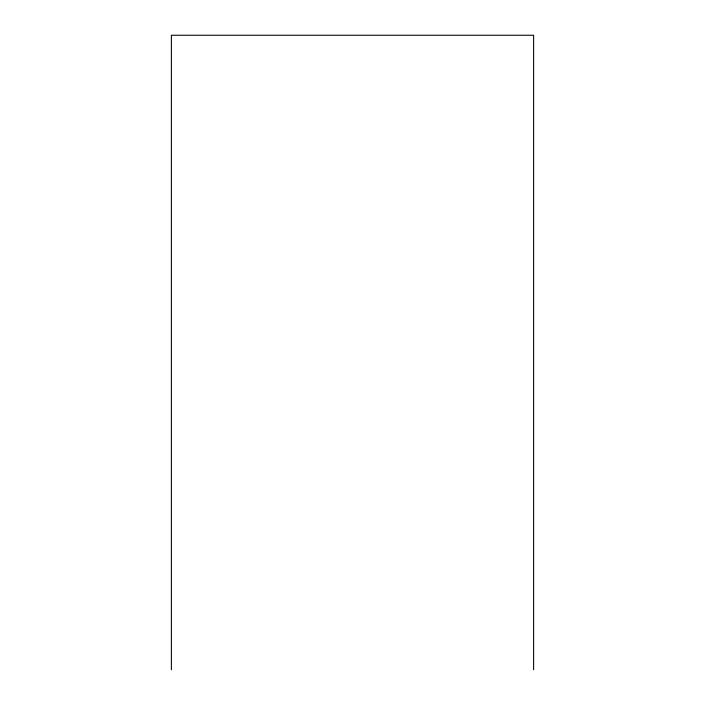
<?xml version="1.0" encoding="UTF-8"?>
<svg xmlns="http://www.w3.org/2000/svg" width="705" height="705" viewBox="0 0 705 705"><rect width="100%" height="100%" fill="white"/><g stroke="black" fill="none" stroke-linecap="round" stroke-linejoin="round"><path stroke-width="1.06" d="M533.615 669.75L533.615 35.25L171.385 35.25L171.385 669.75"/></g></svg>
